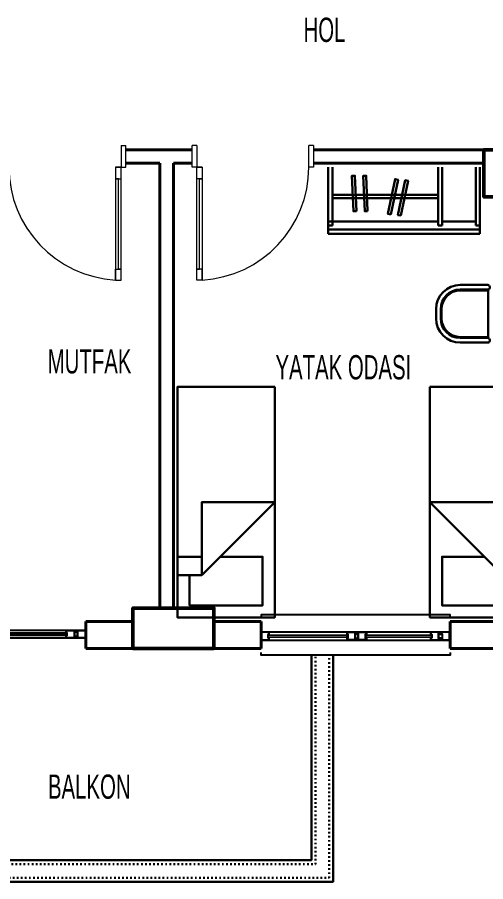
# Model space of a CAD drawing. Header units: millimetres. Extents: x 31 to 2942, y 30 to 1423.
# Drawn here: x 1413 to 1760, y 30 to 671 of the extents above; entities that cross this region are included whole.
import ezdxf

# ---------------------------------------------------------------- set-up
doc = ezdxf.new("R2010")
doc.units = ezdxf.units.MM
doc.linetypes.add('ACAD_ISO03W100', pattern=[30, 12, -18])
for name, color, linetype, lineweight in [('CAM', 253, 'Continuous', 15), ('COLUMN4', 3, 'Continuous', 50), ('duvar_40', 45, 'Continuous', 40), ('KOLON50', 81, 'Continuous', 50), ('MERD_30', 31, 'Continuous', 30), ('PENC_25', 74, 'Continuous', 25), ('TEF', 145, 'Continuous', 30), ('yazı', 253, 'Continuous', 20)]:
    doc.layers.add(name, color=color, linetype=linetype, lineweight=lineweight)
doc.styles.add('ARIAL', font='Arial')

# ---------------------------------------------------------------- blocks, each defined once
blk = doc.blocks.new('b40')
at = {"layer": 'PENC_25', "lineweight": 20}
for p, q in [((1403.362238, 576.075665), (1403.362238, 560.075665)), ((1403.362238, 576.075614), (1406.834817, 576.075614)), ((1406.834817, 560.075665), (1406.834817, 576.075665)), ((1489.88966, 576.075614), (1489.88966, 560.075614)), ((1489.88966, 576.075614), (1493.362238, 576.075614)), ((1493.362238, 560.075614), (1493.362238, 576.075614)), ((1403.362238, 560.075665), (1406.834817, 560.075665)), ((1485.88966, 560.075614), (1493.362238, 560.075614)), ((1485.88966, 476.408094), (1489.88966, 476.408094))]:
    blk.add_line(p, q, dxfattribs=at)
at = {"layer": 'PENC_25', "lineweight": 20, "flags": 128}
blk.add_lwpolyline([(1489.88966, 476.352208), (1489.88966, 560.075614), (1485.88966, 560.075614), (1485.88966, 476.352208), (1485.88966, 484.424644), (1489.88966, 484.424644), (1487.88966, 484.424644), (1487.88966, 551.513711), (1485.88966, 551.513711), (1489.88966, 551.513711)], dxfattribs=at)
at = {"layer": 'PENC_25', "lineweight": 20}
blk.add_arc((1490.636906, 560.075614), 83.80209, 179.992273, 266.752553, dxfattribs=at)
blk = doc.blocks.new('b43')
at = {"layer": 'CAM'}
for p, q in [((1317.53802, 214.204831), (1317.53802, 214.704831)), ((1317.53802, 214.704831), (1374.099017, 214.704831)), ((1374.099017, 214.204831), (1317.53802, 214.204831)), ((1317.53802, 212.704831), (1317.53802, 213.204831)), ((1317.53802, 213.204831), (1374.099017, 213.204831)), ((1374.099017, 212.704831), (1317.53802, 212.704831)), ((1374.099017, 214.704831), (1374.099017, 214.204831)), ((1374.099017, 213.204831), (1374.099017, 212.704831)), ((1449.860021, 214.704831), (1393.299024, 214.704831)), ((1393.299024, 214.704831), (1393.299024, 214.204831)), ((1393.299024, 214.204831), (1449.860021, 214.204831)), ((1449.860021, 213.204831), (1393.299024, 213.204831)), ((1393.299024, 213.204831), (1393.299024, 212.704831)), ((1393.299024, 212.704831), (1449.860021, 212.704831)), ((1449.860021, 214.204831), (1449.860021, 214.704831)), ((1449.860021, 212.704831), (1449.860021, 213.204831))]:
    blk.add_line(p, q, dxfattribs=at)
at = {"layer": 'PENC_25'}
for p, q in [((1309.723803, 216.704833), (1303.699021, 216.704833)), ((1303.699021, 216.704833), (1303.699021, 213.704831)), ((1303.699021, 213.704831), (1303.699021, 210.70483)), ((1309.523803, 216.504833), (1304.1238, 216.504833)), ((1304.1238, 216.504833), (1304.1238, 214.904831)), ((1304.1238, 214.904831), (1304.1238, 212.504831)), ((1304.1238, 212.504831), (1304.1238, 210.90483)), ((1309.523803, 212.004831), (1309.523803, 216.504833)), ((1311.523804, 212.004831), (1309.523803, 212.004831)), ((1309.723803, 212.204831), (1309.723803, 216.704833)), ((1311.723804, 212.204831), (1309.723803, 212.204831)), ((1318.23802, 216.704833), (1310.023803, 216.704833)), ((1310.023803, 216.704833), (1310.023803, 215.204831)), ((1310.023803, 215.204831), (1312.023804, 215.204831)), ((1318.03802, 216.504833), (1310.223803, 216.504833)), ((1310.223803, 216.504833), (1310.223803, 215.404831)), ((1310.223803, 215.404831), (1312.223804, 215.404831)), ((1311.523804, 210.90483), (1311.523804, 212.004831)), ((1311.723804, 210.70483), (1311.723804, 212.204831)), ((1312.023804, 215.204831), (1312.023804, 210.70483)), ((1312.223804, 215.404831), (1312.223804, 210.90483)), ((1317.33802, 212.504831), (1317.33802, 214.904831)), ((1317.33802, 214.904831), (1318.03802, 214.904831)), ((1318.03802, 212.504831), (1317.33802, 212.504831)), ((1317.53802, 212.704831), (1317.53802, 214.704831)), ((1317.53802, 214.704831), (1318.23802, 214.704831)), ((1318.23802, 212.704831), (1317.53802, 212.704831)), ((1318.03802, 214.904831), (1318.03802, 216.504833)), ((1318.03802, 210.90483), (1318.03802, 212.504831)), ((1318.23802, 214.704831), (1318.23802, 216.704833)), ((1383.699021, 216.704833), (1318.23802, 216.704833)), ((1318.23802, 210.70483), (1318.23802, 212.704831)), ((1373.399017, 216.704833), (1381.39902, 216.704833)), ((1373.399017, 214.704831), (1373.399017, 216.704833)), ((1374.099017, 214.704831), (1373.399017, 214.704831)), ((1373.399017, 210.70483), (1373.399017, 212.704831)), ((1373.399017, 212.704831), (1374.099017, 212.704831)), ((1373.599017, 216.504833), (1381.19902, 216.504833)), ((1373.599017, 214.904831), (1373.599017, 216.504833)), ((1374.299017, 214.904831), (1373.599017, 214.904831)), ((1373.599017, 210.90483), (1373.599017, 212.504831)), ((1373.599017, 212.504831), (1374.299017, 212.504831)), ((1374.099017, 212.704831), (1374.099017, 214.704831)), ((1374.299017, 212.504831), (1374.299017, 214.904831)), ((1381.19902, 215.404831), (1379.199019, 215.404831)), ((1379.199019, 215.404831), (1379.199019, 210.90483)), ((1381.39902, 215.204831), (1379.399019, 215.204831)), ((1379.399019, 215.204831), (1379.399019, 210.70483)), ((1379.699019, 210.70483), (1379.699019, 212.204831)), ((1379.699019, 212.204831), (1381.69902, 212.204831)), ((1379.899019, 210.90483), (1379.899019, 212.004831)), ((1379.899019, 212.004831), (1381.89902, 212.004831)), ((1381.19902, 216.504833), (1381.19902, 215.404831)), ((1381.39902, 216.704833), (1381.39902, 215.204831)), ((1381.69902, 212.204831), (1381.69902, 216.704833)), ((1381.69902, 216.704833), (1383.699021, 216.704833)), ((1381.89902, 212.004831), (1381.89902, 216.504833)), ((1381.89902, 216.504833), (1383.699021, 216.504833)), ((1385.699021, 216.704833), (1383.699021, 216.704833)), ((1383.699021, 216.704833), (1449.160021, 216.704833)), ((1385.499021, 216.504833), (1383.699021, 216.504833)), ((1385.499021, 212.004831), (1385.499021, 216.504833)), ((1387.499022, 212.004831), (1385.499021, 212.004831)), ((1385.699021, 212.204831), (1385.699021, 216.704833)), ((1387.699022, 212.204831), (1385.699021, 212.204831)), ((1393.999024, 216.704833), (1385.999021, 216.704833)), ((1385.999021, 216.704833), (1385.999021, 215.204831)), ((1385.999021, 215.204831), (1387.999022, 215.204831)), ((1393.799024, 216.504833), (1386.199021, 216.504833)), ((1386.199021, 216.504833), (1386.199021, 215.404831)), ((1386.199021, 215.404831), (1388.199022, 215.404831)), ((1387.499022, 210.90483), (1387.499022, 212.004831)), ((1387.699022, 210.70483), (1387.699022, 212.204831)), ((1387.999022, 215.204831), (1387.999022, 210.70483)), ((1388.199022, 215.404831), (1388.199022, 210.90483)), ((1393.099024, 212.504831), (1393.099024, 214.904831)), ((1393.099024, 214.904831), (1393.799024, 214.904831)), ((1393.799024, 212.504831), (1393.099024, 212.504831)), ((1393.299024, 212.704831), (1393.299024, 214.704831)), ((1393.299024, 214.704831), (1393.999024, 214.704831)), ((1393.999024, 212.704831), (1393.299024, 212.704831)), ((1393.799024, 214.904831), (1393.799024, 216.504833)), ((1393.799024, 210.90483), (1393.799024, 212.504831)), ((1393.999024, 214.704831), (1393.999024, 216.704833)), ((1393.999024, 210.70483), (1393.999024, 212.704831)), ((1449.160021, 216.704833), (1457.374239, 216.704833)), ((1449.160021, 214.704831), (1449.160021, 216.704833)), ((1449.860021, 214.704831), (1449.160021, 214.704831)), ((1449.160021, 210.70483), (1449.160021, 212.704831)), ((1449.160021, 212.704831), (1449.860021, 212.704831)), ((1449.360021, 216.504833), (1457.174239, 216.504833)), ((1449.360021, 214.904831), (1449.360021, 216.504833)), ((1450.060021, 214.904831), (1449.360021, 214.904831)), ((1449.360021, 210.90483), (1449.360021, 212.504831)), ((1449.360021, 212.504831), (1450.060021, 212.504831)), ((1449.860021, 212.704831), (1449.860021, 214.704831)), ((1450.060021, 212.504831), (1450.060021, 214.904831)), ((1457.174239, 215.404831), (1455.174238, 215.404831)), ((1455.174238, 215.404831), (1455.174238, 210.90483)), ((1457.374239, 215.204831), (1455.374238, 215.204831)), ((1455.374238, 215.204831), (1455.374238, 210.70483)), ((1455.674238, 210.70483), (1455.674238, 212.204831)), ((1455.674238, 212.204831), (1457.674239, 212.204831)), ((1455.874238, 210.90483), (1455.874238, 212.004831)), ((1455.874238, 212.004831), (1457.874239, 212.004831)), ((1457.174239, 216.504833), (1457.174239, 215.404831)), ((1457.374239, 216.704833), (1457.374239, 215.204831)), ((1457.674239, 212.204831), (1457.674239, 216.704833)), ((1457.674239, 216.704833), (1463.699021, 216.704833)), ((1457.874239, 212.004831), (1457.874239, 216.504833)), ((1457.874239, 216.504833), (1463.274241, 216.504833)), ((1463.274241, 216.504833), (1463.274241, 214.904831)), ((1463.274241, 214.904831), (1463.274241, 212.504831)), ((1463.274241, 212.504831), (1463.274241, 210.90483)), ((1463.699021, 216.704833), (1463.699021, 213.704831)), ((1463.699021, 213.704831), (1463.699021, 210.70483)), ((1303.699021, 210.70483), (1311.723804, 210.70483)), ((1304.1238, 210.90483), (1311.523804, 210.90483)), ((1312.023804, 210.70483), (1318.23802, 210.70483)), ((1312.223804, 210.90483), (1318.03802, 210.90483)), ((1318.23802, 210.70483), (1383.699021, 210.70483)), ((1379.399019, 210.70483), (1373.399017, 210.70483)), ((1379.199019, 210.90483), (1373.599017, 210.90483)), ((1383.699021, 210.70483), (1379.699019, 210.70483)), ((1383.699021, 210.90483), (1379.899019, 210.90483)), ((1383.699021, 210.90483), (1387.499022, 210.90483)), ((1383.699021, 210.70483), (1387.699022, 210.70483)), ((1449.160021, 210.70483), (1383.699021, 210.70483)), ((1387.999022, 210.70483), (1393.999024, 210.70483)), ((1388.199022, 210.90483), (1393.799024, 210.90483)), ((1455.374238, 210.70483), (1449.160021, 210.70483)), ((1455.174238, 210.90483), (1449.360021, 210.90483)), ((1463.699021, 210.70483), (1455.674238, 210.70483)), ((1463.274241, 210.90483), (1455.874238, 210.90483))]:
    blk.add_line(p, q, dxfattribs=at)
blk = doc.blocks.new('b50')
at = {"layer": 'PENC_25', "lineweight": 20}
for p, q in [((1545.954384, 576.075614), (1542.481806, 576.075614)), ((1542.481806, 560.075614), (1542.481806, 576.075614)), ((1545.954384, 576.075614), (1545.954384, 560.075614)), ((1629.009227, 560.075665), (1629.009227, 576.075665)), ((1632.481806, 576.075614), (1629.009227, 576.075614)), ((1632.481806, 576.075665), (1632.481806, 560.075665)), ((1549.954383, 560.075614), (1542.481806, 560.075614)), ((1632.481806, 560.075665), (1629.009227, 560.075665)), ((1549.954383, 476.408094), (1545.954383, 476.408094))]:
    blk.add_line(p, q, dxfattribs=at)
at = {"layer": 'PENC_25', "lineweight": 20, "flags": 128}
blk.add_lwpolyline([(1545.954383, 476.352208), (1545.954383, 560.075614), (1549.954383, 560.075614), (1549.954383, 476.352208), (1549.954383, 484.424644), (1545.954383, 484.424644), (1547.954383, 484.424644), (1547.954383, 551.513711), (1549.954383, 551.513711), (1545.954383, 551.513711)], dxfattribs=at)
at = {"layer": 'PENC_25', "lineweight": 20}
blk.add_arc((1545.207138, 560.075614), 83.80209, 273.247447, 0.007727, dxfattribs=at)
blk = doc.blocks.new('b55')
at = {"layer": 'CAM', "flags": 128}
for points in [[(1598.974255, 213.284098), (1658.036384, 213.284098), (1658.036384, 212.784098), (1598.974255, 212.784098)], [(1598.974255, 211.784098), (1658.036384, 211.784098), (1658.036384, 211.284098), (1598.974255, 211.284098)], [(1670.93639, 213.284098), (1719.860033, 213.284098), (1719.860033, 212.784098), (1670.93639, 212.784098)], [(1670.93639, 211.784098), (1719.860033, 211.784098), (1719.860033, 211.284098), (1670.93639, 211.284098)]]:
    blk.add_lwpolyline(points, close=True, dxfattribs=at)
at = {"layer": 'PENC_25'}
for p, q in [((1719.160033, 215.284099), (1599.674255, 215.284099)), ((1599.674255, 209.284096), (1719.160033, 209.284096))]:
    blk.add_line(p, q, dxfattribs=at)
at = {"layer": 'PENC_25', "flags": 128}
for points in [[(1733.699032, 226.075614), (1733.699032, 227.992581), (1593.699032, 227.992581), (1593.699032, 226.075614)], [(1733.699032, 200.075614), (1733.699032, 198.075614), (1593.699032, 198.075614), (1593.699032, 200.075614)]]:
    blk.add_lwpolyline(points, dxfattribs=at)
for points in [[(1599.674255, 215.284099), (1593.699032, 215.284099), (1593.699032, 209.284096), (1599.674255, 209.284096), (1599.674255, 211.284098), (1598.974255, 211.284098), (1598.974255, 213.284098), (1599.674255, 213.284098)], [(1599.474255, 215.084099), (1593.874252, 215.084099), (1593.874252, 209.484096), (1599.474255, 209.484096), (1599.474255, 211.084098), (1598.774255, 211.084098), (1598.774255, 213.484098), (1599.474255, 213.484098)], [(1657.336384, 215.284099), (1665.336388, 215.284099), (1665.336388, 213.784098), (1663.336386, 213.784098), (1663.336386, 209.284096), (1657.336384, 209.284096), (1657.336384, 211.284098), (1658.036384, 211.284098), (1658.036384, 213.284098), (1657.336384, 213.284098)], [(1657.536384, 215.084099), (1665.136388, 215.084099), (1665.136388, 213.984098), (1663.136386, 213.984098), (1663.136386, 209.484096), (1657.536384, 209.484096), (1657.536384, 211.084098), (1658.236384, 211.084098), (1658.236384, 213.484098), (1657.536384, 213.484098)], [(1671.63639, 209.284096), (1663.636386, 209.284096), (1663.636386, 210.784098), (1665.636388, 210.784098), (1665.636388, 215.284099), (1671.63639, 215.284099), (1671.63639, 213.284098), (1670.93639, 213.284098), (1670.93639, 211.284098), (1671.63639, 211.284098)], [(1671.43639, 209.484096), (1663.836386, 209.484096), (1663.836386, 210.584098), (1665.836388, 210.584098), (1665.836388, 215.084099), (1671.43639, 215.084099), (1671.43639, 213.484098), (1670.73639, 213.484098), (1670.73639, 211.084098), (1671.43639, 211.084098)], [(1719.160033, 209.284096), (1727.37425, 209.284096), (1727.37425, 210.784098), (1725.374249, 210.784098), (1725.374249, 215.284099), (1719.160033, 215.284099), (1719.160033, 213.284098), (1719.860033, 213.284098), (1719.860033, 211.284098), (1719.160033, 211.284098)], [(1719.360033, 209.484096), (1727.17425, 209.484096), (1727.17425, 210.584098), (1725.174249, 210.584098), (1725.174249, 215.084099), (1719.360033, 215.084099), (1719.360033, 213.484098), (1720.060033, 213.484098), (1720.060033, 211.084098), (1719.360033, 211.084098)], [(1733.699032, 215.284099), (1725.674249, 215.284099), (1725.674249, 213.784098), (1727.67425, 213.784098), (1727.67425, 209.284096), (1733.699032, 209.284096), (1733.699032, 212.284098)], [(1733.274252, 215.084099), (1725.874249, 215.084099), (1725.874249, 213.984098), (1727.87425, 213.984098), (1727.87425, 209.484096), (1733.274252, 209.484096), (1733.274252, 211.084098), (1733.274252, 213.484098)]]:
    blk.add_lwpolyline(points, close=True, dxfattribs=at)
blk = doc.blocks.new('YAT80')
at = {"flags": 128}
blk.add_lwpolyline([(80, -190), (80, 0), (0, 0), (0, -190)], close=True, dxfattribs=at)
for points in [[(35, -50), (70, -50), (70, -10), (10, -10), (10, -35)], [(0, -35), (20, -35), (80, -95), (20, -95), (20, -35)], [(0, -50), (20, -50)]]:
    blk.add_lwpolyline(points, dxfattribs=at)
blk = doc.blocks.new('KSDLFGD')
at = {"layer": 'TEF'}
for p, q in [((134866.600126, -16275.379659), (134817.296422, -16275.379659)), ((134817.296422, -16275.379659), (134817.296422, -16387.673889)), ((134820.330496, -16275.379659), (134820.330496, -16387.673889)), ((134823.36457, -16278.413733), (134823.36457, -16275.379659)), ((134866.600126, -16278.413733), (134823.36457, -16278.413733)), ((134826.398644, -16278.413733), (134826.398644, -16303.170751)), ((134826.398644, -16279.260006), (134826.398644, -16303.170751)), ((134866.600126, -16303.170751), (134823.36457, -16303.170751)), ((134823.36457, -16303.170751), (134823.36457, -16306.204826)), ((134866.600126, -16306.204826), (134823.36457, -16306.204826)), ((134826.398644, -16306.204826), (134826.398644, -16387.673889)), ((134843.524714, -16306.204826), (134843.524714, -16384.639815)), ((134846.159498, -16306.204826), (134846.159498, -16384.639815)), ((134866.600126, -16387.673889), (134817.296422, -16387.673889)), ((134866.600126, -16384.639815), (134823.36457, -16384.639815)), ((134823.36457, -16384.639815), (134823.36457, -16387.673889))]:
    blk.add_line(p, q, dxfattribs=at)
at = {"layer": 'TEF', "flags": 128}
for points in [[(134830.684838, -16333.87928), (134856.481654, -16328.519177), (134856.928555, -16330.669996), (134831.131739, -16336.030099), (134830.684838, -16333.87928)], [(134831.563103, -16341.348265), (134857.359919, -16335.988161), (134857.80682, -16338.138981), (134832.010003, -16343.499084), (134831.563103, -16341.348265)], [(134834.00058, -16358.506893), (134860.327309, -16359.560359), (134860.239476, -16361.75536), (134833.912747, -16360.701894), (134834.00058, -16358.506893)], [(134834.00058, -16366.867322), (134860.327309, -16367.920787), (134860.239476, -16370.115788), (134833.912747, -16369.062323), (134834.00058, -16366.867322)]]:
    blk.add_lwpolyline(points, dxfattribs=at)
blk = doc.blocks.new('kjnknlnkldfldf')
at = {"layer": 'TEF'}
for p, q in [((57632.193034, 10880.081809), (57609.471988, 10880.081809)), ((57632.193034, 10876.248476), (57609.471988, 10876.248476)), ((57632.471988, 10875.481809), (57609.471988, 10875.481809)), ((57632.471988, 10837.148476), (57632.471988, 10875.481809)), ((57633.726368, 10878.548476), (57633.726368, 10877.781809)), ((57589.538655, 10860.148476), (57589.538655, 10852.481809)), ((57593.371988, 10860.148476), (57593.371988, 10852.481809)), ((57594.138655, 10860.148476), (57594.138655, 10852.481809)), ((57609.471988, 10837.148476), (57632.471988, 10837.148476)), ((57609.471988, 10836.381809), (57632.193034, 10836.381809)), ((57609.471988, 10832.548476), (57632.193034, 10832.548476)), ((57633.726368, 10834.848476), (57633.726368, 10834.081809))]:
    blk.add_line(p, q, dxfattribs=at)
at = {"layer": 'TEF', "flags": 128}
blk.add_lwpolyline([(57681.15439, 10907.269677), (57638.249906, 10907.269677), (57638.249906, 10814.747063), (57681.15439, 10814.747063)], close=True, dxfattribs=at)
for points in [[(57620.268413, 10875.481809), (57620.268413, 10876.248476)], [(57620.268413, 10836.381809), (57620.268413, 10837.148476)]]:
    blk.add_lwpolyline(points, dxfattribs=at)
at = {"layer": 'TEF'}
for centre, radius, start, end in [((57609.471988, 10860.148476), 19.933333, 90, 180), ((57632.193034, 10878.548476), 1.533333, 0, 90), ((57609.471988, 10860.148476), 16.1, 90, 180), ((57609.471988, 10860.148476), 15.333333, 90, 180), ((57632.193034, 10877.781809), 1.533333, 270, 0), ((57609.471988, 10852.481809), 19.933333, 180, 270), ((57609.471988, 10852.481809), 16.1, 180, 270), ((57609.471988, 10852.481809), 15.333333, 180, 270), ((57632.193034, 10834.848476), 1.533333, 0, 90), ((57632.193034, 10834.081809), 1.533333, 270, 0)]:
    blk.add_arc(centre, radius, start, end, dxfattribs=at)

msp = doc.modelspace()

# ---------------------------------------------------------------- linework, layer by layer
at = {"layer": 'COLUMN4', "color": 3, "flags": 128}
for points in [[(1758.699004, 573.075467), (1818.699125, 573.075467), (1818.699125, 538.075619), (1758.699004, 538.075619)], [(1498.699073, 233.075672), (1558.699194, 233.075672), (1558.699194, 203.075611), (1498.699073, 203.075611)]]:
    msp.add_lwpolyline(points, close=True, dxfattribs=at)
at = {"layer": 'duvar_40', "linetype": 'ByBlock'}
for p, q in [((1493.362238, 573.075614), (1542.481806, 573.075614)), ((1632.481806, 573.075614), (1758.699032, 573.075614)), ((1493.362238, 563.075614), (1518.699032, 563.075614)), ((1518.699032, 233.075717), (1518.699032, 563.075614)), ((1528.699032, 233.075717), (1528.699032, 563.075614)), ((1528.699032, 563.075614), (1542.481806, 563.075614)), ((1632.481806, 563.075614), (1758.699032, 563.075614)), ((1498.699032, 223.075614), (1463.699032, 223.075614)), ((1593.699032, 223.075614), (1558.699093, 223.075614)), ((1793.699032, 223.075614), (1733.699032, 223.075614)), ((1498.699032, 203.075614), (1463.699032, 203.075614)), ((1593.699032, 203.075614), (1558.699093, 203.075614)), ((1793.699032, 203.075614), (1733.699032, 203.075614))]:
    msp.add_line(p, q, dxfattribs=at)
at = {"layer": 'duvar_40', "ltscale": 0.3}
msp.add_line((1463.699032, 203.075614), (1463.699032, 223.075614), dxfattribs=at)
at = {"layer": 'duvar_40', "ltscale": 20, "flags": 128}
for points in [[(1593.699032, 223.075614), (1593.699032, 203.075614)], [(1733.699032, 223.075614), (1733.699032, 203.075614)]]:
    msp.add_lwpolyline(points, dxfattribs=at)
at = {"layer": 'KOLON50', "flags": 128}
for points in [[(1758.699032, 538.075768), (1818.699032, 538.075768), (1818.699032, 573.075614), (1758.699032, 573.075614), (1758.699032, 538.075768)], [(1558.699093, 203.075614), (1558.699093, 233.075717), (1498.699032, 233.075717), (1498.699032, 203.075614), (1558.699093, 203.075614)]]:
    msp.add_lwpolyline(points, dxfattribs=at)
at = {"layer": 'MERD_30', "flags": 128}
for points in [[(820.699049, 53.075656), (820.699049, 30.075656), (1646.97121, 30.075656), (1646.97121, 198.075656)], [(836.699049, 53.075656), (836.699049, 46.075656), (1630.97121, 46.075656), (1630.97121, 198.075656)]]:
    msp.add_lwpolyline(points, dxfattribs=at)
at = {"layer": 'MERD_30', "linetype": 'ACAD_ISO03W100', "ltscale": 0.1, "flags": 128}
for points in [[(823.699049, 53.075656), (823.699049, 33.075656), (1643.97121, 33.075656), (1643.97121, 198.075656)], [(833.699049, 53.075656), (833.699049, 43.075656), (1633.97121, 43.075656), (1633.97121, 198.075656)]]:
    msp.add_lwpolyline(points, dxfattribs=at)
at = {"layer": 'PENC_25'}
for p, q in [((1463.274241, 214.904831), (1463.274241, 214.904831)), ((1463.274241, 212.504831), (1463.274241, 212.504831)), ((1463.699021, 216.704833), (1463.699021, 216.704833)), ((1463.699021, 216.704833), (1463.699021, 210.70483)), ((1463.699021, 210.70483), (1463.699021, 216.704833)), ((1463.699021, 213.704831), (1463.699021, 213.704831)), ((1463.699021, 213.704831), (1463.699021, 213.704831)), ((1463.699021, 213.704831), (1463.699021, 213.704831)), ((1463.699021, 210.70483), (1463.699021, 210.70483))]:
    msp.add_line(p, q, dxfattribs=at)
at = {"layer": 'PENC_25', "flags": 128}
for points in [[(1593.699032, 209.284096), (1593.699032, 215.284099), (1593.699032, 215.284099)], [(1657.136384, 211.784098), (1658.036384, 211.784098), (1658.036384, 212.784098), (1657.136384, 212.784098)], [(1733.699032, 209.284096), (1733.699032, 215.284099)]]:
    msp.add_lwpolyline(points, close=True, dxfattribs=at)

# ---------------------------------------------------------------- block references
for name in ['b40', 'b50', 'b55', 'b43']:
    msp.add_blockref(name, (0, 0))
at = {"layer": 'TEF', "xscale": -1, "rotation": 270}
msp.add_blockref('KSDLFGD', (18031.078708, -134306.52447), dxfattribs=at)
at = {"layer": 'TEF', "linetype": 'ByBlock', "xscale": 0.9, "yscale": 0.9, "zscale": 0.9}
msp.add_blockref('kjnknlnkldfldf', (-50107.339903, -9319.320804), dxfattribs=at)
at = {"layer": 'TEF', "linetype": 'ByBlock', "yscale": 0.9, "zscale": 0.9, "rotation": 180}
for p, xscale in [((1531.699049, 226.075656), -0.9), ((1790.699049, 226.075656), 0.9)]:
    msp.add_blockref('YAT80', p, dxfattribs=dict(at, xscale=xscale))

# ---------------------------------------------------------------- texts
at = {"layer": 'yazı', "style": 'ARIAL', "width": 0.6}
for s, p in [('HOL', (1625.123176, 653.01783)), ('MUTFAK', (1435.552814, 407.080245)), ('YATAK ODASI', (1604.292296, 402.688259)), ('BALKON', (1435.747419, 91.592992))]:
    msp.add_text(s, height=18, dxfattribs=at).set_placement(p)

doc.saveas('drawing.dxf')
